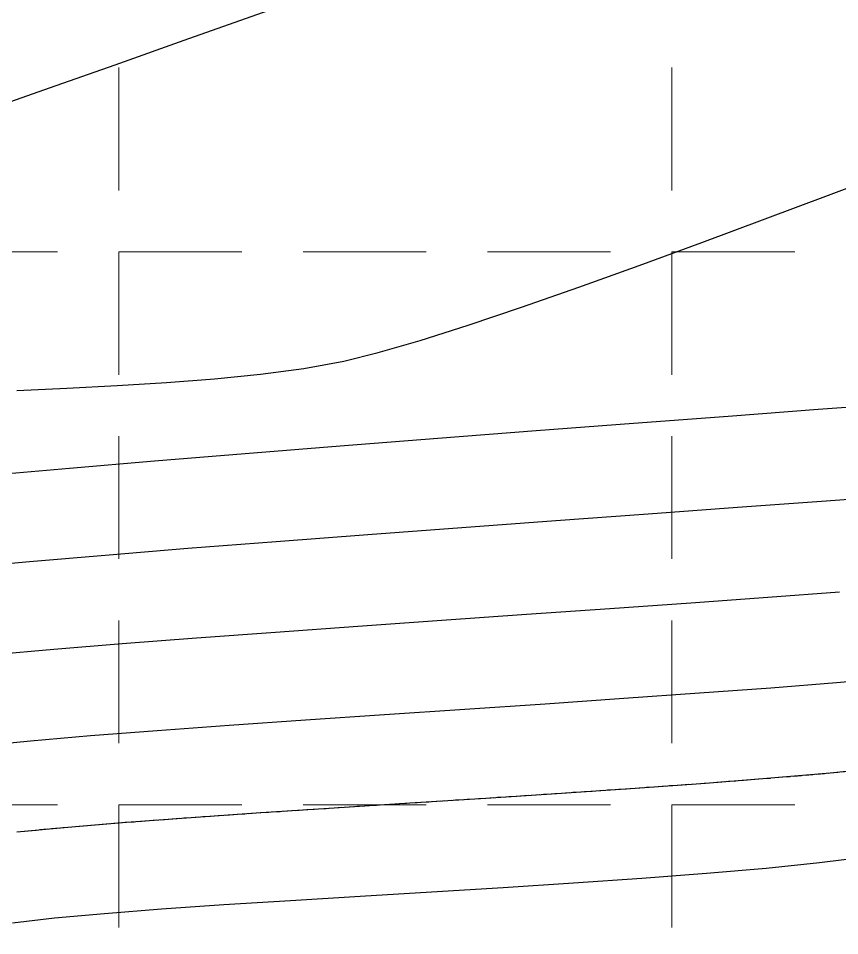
# Model space of a CAD drawing. Header units: inches. Extents: x 2547543 to 2548696, y 7125653 to 7126375.
# Drawn here: x 2548332.31 to 2548359.05, y 7125884.11 to 7125913.98 of the extents above; entities that cross this region are included whole.
import ezdxf

# ---------------------------------------------------------------- set-up
doc = ezdxf.new("R2010")
doc.units = ezdxf.units.IN
doc.header["$MEASUREMENT"] = 0
doc.linetypes.add('DASHED2', pattern=[0.375, 0.25, -0.125])
doc.linetypes.add('HIDDEN', pattern=[0.375, 0.25, -0.125])
for name, color, linetype in [('CONT-MJR', 6, 'Continuous'), ('CONT-MNR', 14, 'Continuous'), ('GRID', 254, 'HIDDEN'), ('V-100YR-LINE', 2, 'DASHED2')]:
    doc.layers.add(name, color=color, linetype=linetype)

msp = doc.modelspace()

# ---------------------------------------------------------------- linework, layer by layer
at = {"layer": 'CONT-MJR', "color": 35, "elevation": 570}
for points in [[(2548358.455337508, 7125898.260818298), (2548360.97428807, 7125898.447692599)], [(2548352.81436631, 7125897.848405003), (2548355.716520777, 7125898.060114693)], [(2548335.136939213, 7125896.505119201), (2548337.832023034, 7125896.723577852)]]:
    msp.add_lwpolyline(points, dxfattribs=at)
at = {"layer": 'CONT-MJR', "color": 35, "extrusion": (0.0730851619045548, -0.9973257036241396, 0), "elevation": -6920594.306625461}
msp.add_lwpolyline([(3062338.071502519, 570.0000000000009), (3062340.817663297, 570.0000000000009)], dxfattribs=at)
at = {"layer": 'CONT-MJR', "color": 35, "extrusion": (0.07288480074192154, -0.997340366084122, 0), "elevation": -6921209.3817111}
msp.add_lwpolyline([(3060941.75659203, 570.0000000000009), (3060944.773579886, 570.0000000000009)], dxfattribs=at)
at = {"layer": 'CONT-MJR', "color": 35, "extrusion": (0.07343122951806362, -0.9973002830298734, 0), "elevation": -6919531.262304539}
msp.add_lwpolyline([(3064730.3389425, 570.0000000000009), (3064733.406468598, 570.0000000000009)], dxfattribs=at)
at = {"layer": 'CONT-MJR', "color": 35, "extrusion": (0.0744046715501151, -0.9972281307963186, 0), "elevation": -6916536.445055855}
msp.add_lwpolyline([(3071480.056598194, 570), (3071483.118081311, 570)], dxfattribs=at)
at = {"layer": 'CONT-MJR', "color": 35, "extrusion": (0.07792270122281068, -0.9969594037041531, 0), "elevation": -6905656.380896041}
msp.add_lwpolyline([(3095858.486786381, 570), (3095861.366458979, 570)], dxfattribs=at)
at = {"layer": 'CONT-MJR', "color": 35, "extrusion": (0.07586270705826804, -0.9971182726626724, 0), "elevation": -6912038.031700002}
msp.add_lwpolyline([(3081586.912562457, 570), (3081589.911425459, 570)], dxfattribs=at)
at = {"layer": 'CONT-MJR', "color": 35, "extrusion": (0.09076356355588845, -0.9958724695113508, 0), "elevation": -6865188.186560884}
msp.add_lwpolyline([(3184583.911867804, 570), (3184586.094710375, 570)], dxfattribs=at)
at = {"layer": 'CONT-MJR', "color": 35, "extrusion": (0.08484353744428517, -0.9963942864920194, 0), "elevation": -6883992.796222731}
msp.add_lwpolyline([(3143730.365834729, 570.0000000000005), (3143732.837469272, 570.0000000000005)], dxfattribs=at)
at = {"layer": 'CONT-MNR', "color": 35, "extrusion": (-0.3342135267930497, 0.9424973838205344, 0), "elevation": 5864465.672757409}
msp.add_lwpolyline([(-4783378.392054957, 573.0000000000009), (-4783381.168321111, 573.0000000000009)], dxfattribs=at)
at = {"layer": 'CONT-MNR', "color": 35}
for points, elevation in [([(2548335.45985547, 7125912.465311453), (2548337.865086442, 7125913.316473536)], 573), ([(2548331.506826087, 7125911.074364133), (2548333.321830793, 7125911.711169486)], 573), ([(2548358.683708617, 7125908.218015585), (2548360.707076734, 7125908.977353818)], 572), ([(2548354.556990473, 7125906.680754746), (2548356.622158094, 7125907.447039019)], 572), ([(2548352.522771062, 7125905.935493391), (2548354.556990473, 7125906.680754746)], 572), ([(2548350.554065172, 7125905.227585573), (2548352.522771062, 7125905.935493391)], 572), ([(2548348.685438109, 7125904.573361921), (2548350.554065172, 7125905.227585573)], 572), ([(2548346.951455185, 7125903.989153055), (2548348.685438109, 7125904.573361921)], 572), ([(2548344.025682986, 7125903.096102177), (2548345.386681708, 7125903.491289599)], 572), ([(2548333.893122863, 7125901.937030137), (2548335.524262366, 7125902.018730492)], 572), ([(2548337.13195405, 7125902.116381858), (2548338.694937, 7125902.237655436)], 572), ([(2548349.164776541, 7125900.557741866), (2548352.333177389, 7125900.798777351)], 571), ([(2548352.333177389, 7125900.798777351), (2548355.413497173, 7125901.030453228)], 571), ([(2548331.474430637, 7125899.112642406), (2548333.982657301, 7125899.335711082)], 571), ([(2548354.202017745, 7125894.953962332), (2548356.710601426, 7125895.13515917)], 569), ([(2548358.942866848, 7125892.353565093), (2548360.845318858, 7125892.517816965)], 568), ([(2548354.483360554, 7125892.01452262), (2548356.806897609, 7125892.185557221)], 568), ([(2548349.457380651, 7125891.666290325), (2548352.018205097, 7125891.841190564)], 568), ([(2548341.660387523, 7125891.139473253), (2548344.23252245, 7125891.314702396)], 568), ([(2548344.23252245, 7125891.314702396), (2548346.846836631, 7125891.490551178)], 568), ([(2548332.712628614, 7125890.45933852), (2548334.656552393, 7125890.624796379)], 568), ([(2548345.050127881, 7125888.434767326), (2548347.530861726, 7125888.594113173)], 567), ([(2548347.530861726, 7125888.594113173), (2548349.991863221, 7125888.75477727)], 567), ([(2548335.828566248, 7125887.806549101), (2548337.938880869, 7125887.962630617)], 567), ([(2548332.267697755, 7125887.495126951), (2548333.923193589, 7125887.650781502)], 567), ([(2548348.089264818, 7125885.68602523), (2548350.385394979, 7125885.833111539)], 566), ([(2548345.760563287, 7125885.543124903), (2548348.089264818, 7125885.68602523)], 566), ([(2548341.175915811, 7125885.264015001), (2548343.441907811, 7125885.40294376)], 566), ([(2548335.120094907, 7125884.840075067), (2548336.972391937, 7125884.984047454)], 566), ([(2548333.490931047, 7125884.691487877), (2548335.120094907, 7125884.840075067)], 566)]:
    msp.add_lwpolyline(points, dxfattribs=dict(at, elevation=elevation))
at = {"layer": 'CONT-MNR', "color": 35, "extrusion": (-0.3326416568928934, 0.9430533007733712, 0), "elevation": 5872432.741748841}
msp.add_lwpolyline([(-4773589.22909919, 573), (-4773591.496229451, 573)], dxfattribs=at)
at = {"layer": 'CONT-MNR', "color": 35, "extrusion": (0.3502848748039865, -0.9366432119454854, 0), "elevation": -5781782.058872323}
msp.add_lwpolyline([(4882998.529711563, 572), (4883000.730710296, 572)], dxfattribs=at)
at = {"layer": 'CONT-MNR', "color": 35, "extrusion": (-0.3031931427172447, 0.9529291254911043, 0), "elevation": 6017840.135771586}
msp.add_lwpolyline([(-4588917.61500377, 572.0000000000005), (-4588919.257070778, 572.0000000000005)], dxfattribs=at)
at = {"layer": 'CONT-MNR', "color": 35, "extrusion": (0.2388836808311805, -0.9710481898611143, 0), "elevation": -6310837.501716429}
msp.add_lwpolyline([(4176825.657995306, 572), (4176826.814126042, 572)], dxfattribs=at)
at = {"layer": 'CONT-MNR', "color": 35, "extrusion": (0.1346222174133266, -0.9908969969571606, 0), "elevation": -6717972.071717401}
msp.add_lwpolyline([(3484447.424271457, 572.0000000000009), (3484448.847005354, 572.0000000000009)], dxfattribs=at)
at = {"layer": 'CONT-MNR', "color": 35, "extrusion": (0.1800333776449148, -0.9836605018672671, 0), "elevation": -6550682.363872356}
msp.add_lwpolyline([(3789603.289451763, 572.0000000000009), (3789604.612358674, 572.0000000000009)], dxfattribs=at)
at = {"layer": 'CONT-MNR', "color": 35, "extrusion": (0.1013890680527137, -0.9948468509672242, 0), "elevation": -6830807.71606948}
msp.add_lwpolyline([(3257695.312766633, 572.0000000000009), (3257696.81753423, 572.0000000000009)], dxfattribs=at)
at = {"layer": 'CONT-MNR', "color": 35, "extrusion": (0.06062837079378752, -0.9981604082785948, 0), "elevation": -6958291.837297332}
msp.add_lwpolyline([(2975679.457160363, 572), (2975681.067814993, 572)], dxfattribs=at)
at = {"layer": 'CONT-MNR', "color": 35, "extrusion": (0.04490619676356045, -0.9989912079153812, 0), "elevation": -7004277.400336463}
msp.add_lwpolyline([(2865758.673588867, 572), (2865760.308564627, 572)], dxfattribs=at)
at = {"layer": 'CONT-MNR', "color": 35, "extrusion": (0.07380751216126925, -0.9972725059624197, 0), "elevation": -6918377.406225171}
msp.add_lwpolyline([(3067352.760043404, 571.0000000000009), (3067355.501870731, 571.0000000000009)], dxfattribs=at)
at = {"layer": 'CONT-MNR', "color": 35, "extrusion": (0.07432169788425223, -0.9972343181136528, 0), "elevation": -6916794.953905768}
msp.add_lwpolyline([(3070916.536628517, 571.0000000000009), (3070919.480405907, 571.0000000000009)], dxfattribs=at)
at = {"layer": 'CONT-MNR', "color": 35, "extrusion": (0.07691977248225511, -0.997037285461922, 0), "elevation": -6908770.110602594}
msp.add_lwpolyline([(3088918.573903114, 571.0000000000009), (3088921.783290639, 571.0000000000009)], dxfattribs=at)
at = {"layer": 'CONT-MNR', "color": 35, "extrusion": (0.07824278947329766, -0.9969343337930725, 0), "elevation": -6904664.982262918}
msp.add_lwpolyline([(3098080.720104, 571), (3098083.904620986, 571)], dxfattribs=at)
at = {"layer": 'CONT-MNR', "color": 35, "extrusion": (0.07990333367590277, -0.9968026170047295, 0), "elevation": -6899494.745746311}
msp.add_lwpolyline([(3109574.829663859, 571.0000000000009), (3109577.932611904, 571.0000000000009)], dxfattribs=at)
at = {"layer": 'CONT-MNR', "color": 35, "extrusion": (0.08480486512559834, -0.9963975787059245, 0), "elevation": -6884117.724510445}
msp.add_lwpolyline([(3143464.742117329, 571), (3143467.511858006, 571)], dxfattribs=at)
at = {"layer": 'CONT-MNR', "color": 35, "extrusion": (0.08202438034208064, -0.9966303231537247, 0), "elevation": -6892861.84960666}
msp.add_lwpolyline([(3124247.167761004, 571), (3124250.132447299, 571)], dxfattribs=at)
at = {"layer": 'CONT-MNR', "color": 35, "extrusion": (0.0744997047039372, -0.9972210356781621, 0), "elevation": -6916240.704397304}
msp.add_lwpolyline([(3072152.00154393, 569.0000000000009), (3072154.343220527, 569.0000000000009)], dxfattribs=at)
at = {"layer": 'CONT-MNR', "color": 35, "extrusion": (0.07056608973412633, -0.9975071062301438, 0), "elevation": -6928303.463533031}
msp.add_lwpolyline([(3044845.326393483, 569.0000000000009), (3044847.968461412, 569.0000000000009)], dxfattribs=at)
at = {"layer": 'CONT-MNR', "color": 35, "extrusion": (0.06981087265456924, -0.9975602448269515, 0), "elevation": -6930606.682085586}
msp.add_lwpolyline([(3039593.665818366, 569.0000000000005), (3039596.422270684, 569.0000000000005)], dxfattribs=at)
at = {"layer": 'CONT-MNR', "color": 35, "extrusion": (0.06985636362402156, -0.9975570602533114, 0), "elevation": -6930468.062289835}
msp.add_lwpolyline([(3039912.470718646, 569.0000000000009), (3039915.193232308, 569.0000000000009)], dxfattribs=at)
at = {"layer": 'CONT-MNR', "color": 35, "extrusion": (0.07040266509435482, -0.9975186538344093, 0), "elevation": -6928802.217108868}
msp.add_lwpolyline([(3043701.984114755, 569), (3043704.727998386, 569)], dxfattribs=at)
at = {"layer": 'CONT-MNR', "color": 35, "extrusion": (0.07373187211958054, -0.9972781011501967, 0), "elevation": -6918604.107050714}
msp.add_lwpolyline([(3066807.286236053, 569), (3066809.865477311, 569)], dxfattribs=at)
at = {"layer": 'CONT-MNR', "color": 35, "extrusion": (0.0716713569226093, -0.9974283014818018, 0), "elevation": -6924925.313402885}
msp.add_lwpolyline([(3052509.614215811, 569.0000000000009), (3052512.299026634, 569.0000000000009)], dxfattribs=at)
at = {"layer": 'CONT-MNR', "color": 35, "extrusion": (0.08129113988742458, -0.996690398557046, 0), "elevation": -6895152.641537357}
msp.add_lwpolyline([(3119171.504867126, 569), (3119173.733543038, 569)], dxfattribs=at)
at = {"layer": 'CONT-MNR', "color": 35, "extrusion": (0.07680552564507169, -0.9970460928314118, 0), "elevation": -6909118.131980767}
msp.add_lwpolyline([(3088116.152034929, 569.0000000000005), (3088118.579223306, 569.0000000000005)], dxfattribs=at)
at = {"layer": 'CONT-MNR', "color": 35, "extrusion": (0.08792584725754268, -0.9961270227154986, 0), "elevation": -6874230.638451932}
msp.add_lwpolyline([(3165012.069340397, 569), (3165014.053087822, 569)], dxfattribs=at)
at = {"layer": 'CONT-MNR', "color": 35, "extrusion": (0.07841430897504767, -0.9969208575147607, 0), "elevation": -6904122.910148702}
msp.add_lwpolyline([(3099281.964747103, 568), (3099284.10731361, 568)], dxfattribs=at)
at = {"layer": 'CONT-MNR', "color": 35, "extrusion": (0.07013966201505983, -0.9975371811679068, 0), "elevation": -6929601.511316321}
msp.add_lwpolyline([(3041883.534160838, 568.0000000000009), (3041886.005402515, 568.0000000000009)], dxfattribs=at)
at = {"layer": 'CONT-MNR', "color": 35, "extrusion": (0.06716695162288691, -0.9977417504593505, 0), "elevation": -6938634.759986115}
msp.add_lwpolyline([(3021216.452756141, 568.0000000000009), (3021219.069208763, 568.0000000000009)], dxfattribs=at)
at = {"layer": 'CONT-MNR', "color": 35, "extrusion": (0.07291488419629003, -0.9973381671542715, 0), "elevation": -6921111.179027019}
msp.add_lwpolyline([(3061137.081811126, 568.0000000000005), (3061139.438011117, 568.0000000000005)], dxfattribs=at)
at = {"layer": 'CONT-MNR', "color": 35, "extrusion": (0.06982904582584462, -0.9975589728728083, 0), "elevation": -6930548.379313277}
msp.add_lwpolyline([(3039712.778108797, 568), (3039715.268193422, 568)], dxfattribs=at)
at = {"layer": 'CONT-MNR', "color": 35, "extrusion": (0.07764613096450532, -0.9969809819380925, 0), "elevation": -6906509.10580889}
msp.add_lwpolyline([(3093939.024888158, 568.0000000000009), (3093941.201359652, 568.0000000000009)], dxfattribs=at)
at = {"layer": 'CONT-MNR', "color": 35, "extrusion": (0.09596184290497183, -0.9953850133020296, 0), "elevation": -6848461.866218611}
msp.add_lwpolyline([(3220384.092125433, 568), (3220385.771874911, 568)], dxfattribs=at)
at = {"layer": 'CONT-MNR', "color": 35, "extrusion": (0.1003419536205331, -0.9949530101183748, 0), "elevation": -6834217.828377907}
msp.add_lwpolyline([(3250522.864221884, 567), (3250524.561102832, 567)], dxfattribs=at)
at = {"layer": 'CONT-MNR', "color": 35, "extrusion": (0.0775373753940987, -0.9969894459907761, 0), "elevation": -6906843.473854673}
msp.add_lwpolyline([(3093205.452225812, 567), (3093207.590859555, 567)], dxfattribs=at)
at = {"layer": 'CONT-MNR', "color": 35, "extrusion": (0.08656968584985857, -0.9962457977285811, 0), "elevation": -6878526.768865779}
msp.add_lwpolyline([(3155675.753697929, 567.0000000000009), (3155677.693704574, 567.0000000000009)], dxfattribs=at)
at = {"layer": 'CONT-MNR', "color": 35, "extrusion": (0.06752523751335013, -0.9977175663978086, 0), "elevation": -6937546.448370179}
msp.add_lwpolyline([(3023710.882871695, 567), (3023713.284687962, 567)], dxfattribs=at)
at = {"layer": 'CONT-MNR', "color": 35, "extrusion": (0.07149232167229531, -0.9974411501145846, 0), "elevation": -6925467.20825046}
msp.add_lwpolyline([(3051277.879633349, 567.0000000000009), (3051280.172231972, 567.0000000000009)], dxfattribs=at)
at = {"layer": 'CONT-MNR', "color": 35, "extrusion": (0.06580505228671699, -0.9978324985154284, 0), "elevation": -6942749.085438679}
msp.add_lwpolyline([(3011736.118290973, 567), (3011738.508866506, 567)], dxfattribs=at)
at = {"layer": 'CONT-MNR', "color": 35, "extrusion": (0.0643042031858789, -0.9979303429862373, 0), "elevation": -6947270.991897872}
msp.add_lwpolyline([(3001292.9670866, 567.0000000000005), (3001295.42771058, 567.0000000000005)], dxfattribs=at)
at = {"layer": 'CONT-MNR', "color": 35, "extrusion": (0.06881188178607729, -0.9976296531905309, 0), "elevation": -6933641.207832514}
msp.add_lwpolyline([(3032643.254283363, 567), (3032645.529999319, 567)], dxfattribs=at)
at = {"layer": 'CONT-MNR', "color": 35, "extrusion": (0.08147994994265494, -0.9966749810030061, 0), "elevation": -6894555.818473227}
msp.add_lwpolyline([(3120477.633570946, 567.0000000000009), (3120479.545300141, 567.0000000000009)], dxfattribs=at)
at = {"layer": 'CONT-MNR', "color": 35, "extrusion": (0.1020687456762284, -0.9947773475286223, 0), "elevation": -6828562.719360972}
msp.add_lwpolyline([(3262377.748932674, 566), (3262379.497736522, 566)], dxfattribs=at)
at = {"layer": 'CONT-MNR', "color": 35, "extrusion": (0.1261701263539078, -0.9920086185189315, 0), "elevation": -6747414.115003783}
msp.add_lwpolyline([(3427067.48695526, 566), (3427068.993002626, 566)], dxfattribs=at)
at = {"layer": 'CONT-MNR', "color": 35, "extrusion": (0.07579107259195784, -0.9971237201648352, 0), "elevation": -6912247.566305101}
msp.add_lwpolyline([(3081101.373157471, 566), (3081103.48235928, 566)], dxfattribs=at)
at = {"layer": 'CONT-MNR', "color": 35, "extrusion": (0.08638205303579101, -0.9962620844503327, 0), "elevation": -6879118.073412517}
msp.add_lwpolyline([(3154377.849742569, 566), (3154379.799743019, 566)], dxfattribs=at)
at = {"layer": 'CONT-MNR', "color": 35, "extrusion": (0.06861017107505836, -0.9976435457742666, 0), "elevation": -6934251.253426874}
msp.add_lwpolyline([(3031253.560431784, 566.0000000000005), (3031255.786619061, 566.0000000000005)], dxfattribs=at)
at = {"layer": 'CONT-MNR', "color": 35, "extrusion": (0.06034775411126275, -0.9981774133758622, 0), "elevation": -6959111.056099918}
msp.add_lwpolyline([(2973730.045358768, 566.0000000000009), (2973732.368247911, 566.0000000000009)], dxfattribs=at)
at = {"layer": 'CONT-MNR', "color": 35, "extrusion": (0.06396898603883736, -0.997951887029211, 0), "elevation": -6948275.844873067}
msp.add_lwpolyline([(2998955.36510147, 566), (2998957.540267556, 566)], dxfattribs=at)
at = {"layer": 'CONT-MNR', "color": 35, "extrusion": (0.06910999163570186, -0.997609046198015, 0), "elevation": -6932731.775405385}
msp.add_lwpolyline([(3034713.868063552, 566), (3034715.905748337, 566)], dxfattribs=at)
at = {"layer": 'CONT-MNR', "color": 35, "extrusion": (0.1127193585373931, -0.9936268646785467, 0), "elevation": -6793223.947626852}
msp.add_lwpolyline([(3335316.396026878, 566.0000000000009), (3335317.768185095, 566.0000000000009)], dxfattribs=at)
at = {"layer": 'GRID', "color": 252, "linetype": 'HIDDEN', "lineweight": 0, "ltscale": 16}
for p, q in [((2548335.583313591, 7126356.376313465), (2548335.583313591, 7125726.296813901)), ((2548353.58331359, 7126356.376313465), (2548353.58331359, 7125726.296813901)), ((2547561.583313602, 7125906.376313471), (2548677.583313586, 7125906.376313471)), ((2547561.583313602, 7125888.376313471), (2548677.583313586, 7125888.376313471))]:
    msp.add_line(p, q, dxfattribs=at)
at = {"layer": 'V-100YR-LINE', "color": 5}
for p, q in [((2548358.739848448, 7125889.414633496, 567), (2548360.428165255, 7125889.584901845, 567)), ((2548354.67492971, 7125889.080863683, 567), (2548356.80712498, 7125889.24668773, 567)), ((2548356.80712498, 7125889.24668773, 567), (2548358.739848448, 7125889.414633496, 567)), ((2548349.991863221, 7125888.75477727, 567), (2548352.388197503, 7125888.916960484, 567)), ((2548352.388197503, 7125888.916960484, 567), (2548354.67492971, 7125889.080863683, 567)), ((2548345.050127881, 7125888.434767326, 567), (2548347.530861726, 7125888.594113173, 567)), ((2548347.530861726, 7125888.594113173, 567), (2548349.991863221, 7125888.75477727, 567)), ((2548340.20920259, 7125888.119226914, 567), (2548342.594596548, 7125888.276538862, 567)), ((2548342.594596548, 7125888.276538862, 567), (2548345.050127881, 7125888.434767326, 567)), ((2548335.828566248, 7125887.806549101, 567), (2548337.938880869, 7125887.962630617, 567)), ((2548337.938880869, 7125887.962630617, 567), (2548340.20920259, 7125888.119226914, 567)), ((2548332.267697755, 7125887.495126951, 567), (2548333.923193589, 7125887.650781502, 567)), ((2548333.923193589, 7125887.650781502, 567), (2548335.828566248, 7125887.806549101, 567))]:
    msp.add_line(p, q, dxfattribs=at)

doc.saveas('drawing.dxf')
